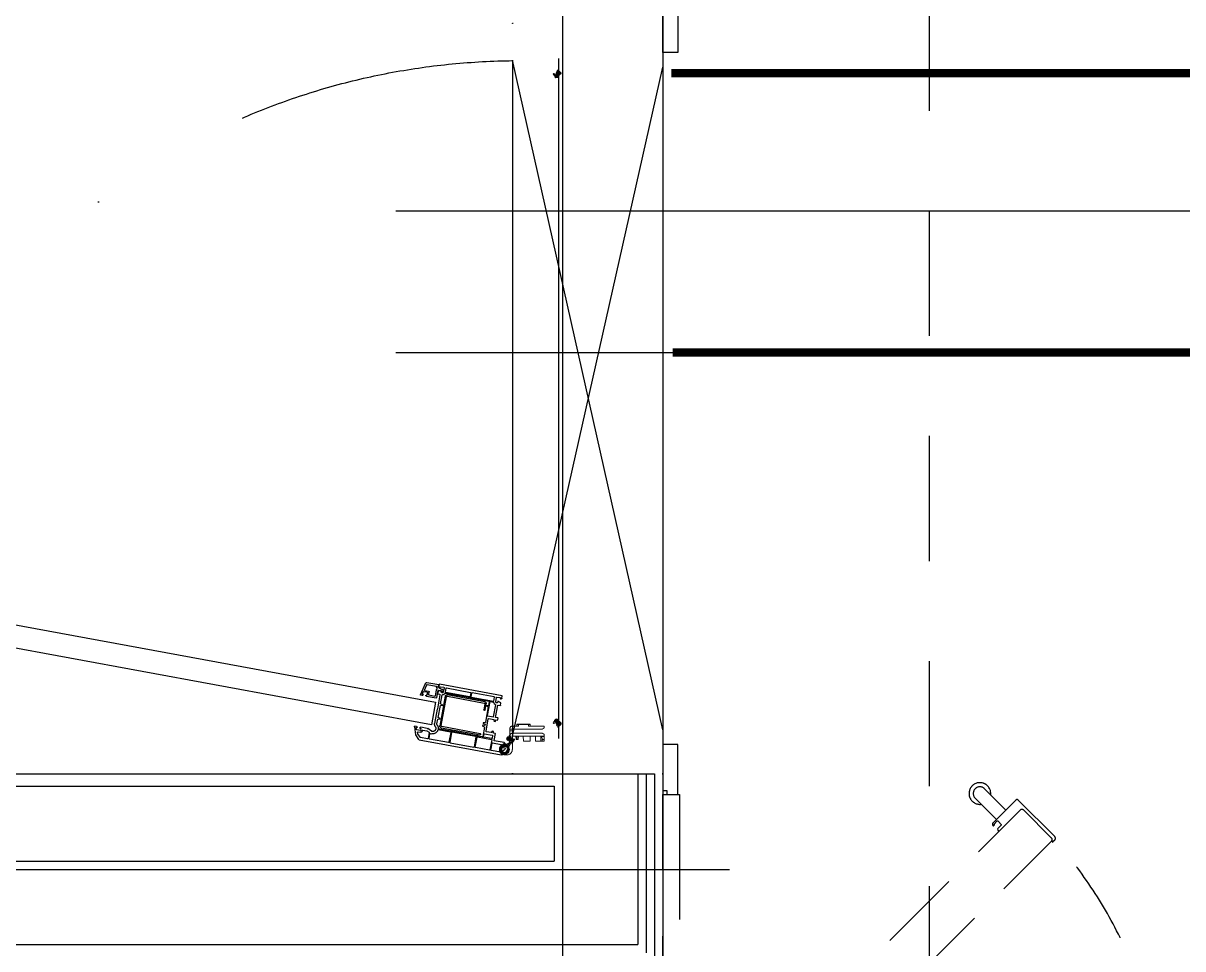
# Model space of a CAD drawing. Header units: millimetres. Extents: x 7294529 to 7346664, y 234399 to 276449.
# Drawn here: x 7311822 to 7313213, y 250399 to 251509 of the extents above; entities that cross this region are included whole.
import ezdxf
from ezdxf.xclip import XClip

# ---------------------------------------------------------------- set-up
doc = ezdxf.new("R2010")
doc.units = ezdxf.units.MM
doc.header["$LTSCALE"] = 100
doc.header["$XCLIPFRAME"] = 2
for name, pattern in [('ST-DASH', [2.7, 1.5, -1.2]), ('U-59C-EX$0$( Hidden )', [0.375, 0.25, -0.125]), ('U-59C-EX$0$CEN', [62, 60, -1, 0, -1]), ('U-59C-EX$0$DASHDOTX2', [2, 1, -0.5, 0, -0.5]), ('U-59C-EX$0$HID', [2.3, 1.5, -0.8])]:
    doc.linetypes.add(name, pattern=pattern)
for name, color, linetype in [('BP', 7, 'Continuous'), ('U-59C-EX$0$C-DOOR', 1, 'Continuous'), ('U-59C-EX$0$CEN', 1, 'U-59C-EX$0$CEN'), ('U-59C-EX$0$DOR', 4, 'Continuous'), ('U-59C-EX$0$F-주방가구', 6, 'Continuous'), ('U-59C-EX$0$FIN', 5, 'Continuous'), ('U-59C-EX$0$FUR_미설치가구', 8, 'U-59C-EX$0$HID'), ('U-59C-EX$0$INSUL_line', 8, 'Continuous'), ('U-59C-EX$0$WAL', 3, 'Continuous'), ('U-59C-EX$0$확장전', 4, 'U-59C-EX$0$HID'), ('결로방지', 4, 'ST-DASH')]:
    doc.layers.add(name, color=color, linetype=linetype)
doc.layers.add('U-59C-EX$0$MC', color=152, linetype='Continuous', plot=False)
pattern_1 = [(225, (359.40845, 782.4576), (0.3535534, -0.3535534), []), (315, (359.40845, 782.4576), (0.3535534, 0.3535534), [])]

# ---------------------------------------------------------------- blocks, each defined once
blk = doc.blocks.new('U-59C-EX$0$S')
at = {"color": 8, "linetype": 'Continuous', "lineweight": 15}
for points in [[(4572.4, 3710.6, 1), (4559.4, 3710.6)], [(4540.9, 3704.4, 0.439227), (4537.9, 3701.8)], [(4544.4, 3701.3, 0.085164), (4543.4, 3701.1)], [(4549.4, 3704.4, 0.439227), (4546.4, 3701.8)], [(4557.4, 3704.4, 0.446334), (4559.4, 3706.1)], [(4565.6, 3701.3, 0.414214), (4565.9, 3701.6)], [(4565.9, 3701.8, 0.435502), (4572.4, 3707.6)], [(4535.9, 3696.2, 0.414214), (4535.6, 3695.9)], [(4553.9, 3696.8, 0.409111), (4553.6, 3697.1)], [(4553.6, 3694.4, 0.409111), (4553.9, 3694.7)], [(4535.6, 3680.6, 0.414214), (4535.9, 3680.3)], [(4539.5, 3663.5, 0.284079), (4540.8, 3664.3)], [(4541.3, 3665.2, 0.116434), (4541.4, 3665.8)], [(4546.4, 3665.8, 0.116434), (4546.6, 3665.2)], [(4547, 3664.3, 0.284079), (4548.3, 3663.5)]]:
    blk.add_lwpolyline(points, format="xyb", dxfattribs=at)
for points in [[(4537.9, 3694.2), (4537.9, 3701.8)], [(4540.9, 3704.4), (4541.4, 3704.4)], [(4541.4, 3704.4), (4541.4, 3665.8)], [(4543.4, 3704.4), (4541.4, 3704.4)], [(4541.4, 3698.3), (4541.4, 3698.3), (4541.4, 3698.4), (4541.4, 3698.5), (4541.4, 3698.5), (4541.4, 3698.6), (4541.4, 3698.7), (4541.4, 3698.7), (4541.5, 3698.8), (4541.5, 3698.8), (4541.5, 3698.9), (4541.5, 3699), (4541.5, 3699), (4541.5, 3699.1), (4541.5, 3699.2), (4541.6, 3699.2), (4541.6, 3699.3), (4541.6, 3699.3), (4541.6, 3699.4), (4541.7, 3699.5), (4541.7, 3699.5), (4541.7, 3699.6), (4541.7, 3699.6), (4541.8, 3699.7), (4541.8, 3699.8), (4541.8, 3699.8), (4541.9, 3699.9), (4541.9, 3699.9), (4541.9, 3700), (4542, 3700), (4542, 3700.1), (4542.1, 3700.2), (4542.1, 3700.2), (4542.2, 3700.3), (4542.2, 3700.3), (4542.3, 3700.4), (4542.3, 3700.4), (4542.4, 3700.5), (4542.4, 3700.5), (4542.5, 3700.6), (4542.5, 3700.6), (4542.6, 3700.7), (4542.6, 3700.7), (4542.7, 3700.8), (4542.8, 3700.8), (4542.8, 3700.8), (4542.9, 3700.9), (4543, 3700.9), (4543, 3700.9), (4543.1, 3701), (4543.2, 3701), (4543.3, 3701), (4543.3, 3701.1), (4543.4, 3701.1)], [(4541.8, 3704.4), (4543.3, 3704.4)], [(4558.5, 3704.4), (4543.3, 3704.4)], [(4543.4, 3701.1), (4543.4, 3704.4)], [(4543.4, 3704.4), (4549.4, 3704.4)], [(4546.4, 3701.3), (4544.4, 3701.3)], [(4546.4, 3665.8), (4546.4, 3701.8)], [(4549.4, 3704.4), (4557.4, 3704.4)], [(4549.9, 3701.3), (4549.9, 3663.5)], [(4565.6, 3701.3), (4549.9, 3701.3)], [(4559.4, 3706.1), (4559.4, 3710.6)], [(4565.9, 3701.8), (4565.9, 3701.6)], [(4572.4, 3710.6), (4572.4, 3707.6)], [(4535.6, 3695.9), (4535.6, 3694.2)], [(4535.6, 3694.2), (4535.9, 3694.2)], [(4535.6, 3694.2), (4535.6, 3682.3)], [(4537.9, 3696.2), (4535.9, 3696.2)], [(4535.9, 3694.2), (4535.9, 3696.2)], [(4535.9, 3694.2), (4537.9, 3694.2)], [(4535.9, 3682.3), (4535.9, 3694.2)], [(4553.6, 3697.1), (4549.9, 3697.2)], [(4549.9, 3696.7), (4553.6, 3696.6)], [(4553.6, 3694.9), (4549.9, 3694.8)], [(4549.9, 3694.3), (4553.6, 3694.4)], [(4549.9, 3688.4), (4555.9, 3688.3)], [(4553.6, 3696.6), (4553.6, 3694.9)], [(4553.6, 3696.6), (4553.9, 3696.6)], [(4553.6, 3694.9), (4553.9, 3694.9)], [(4553.9, 3696.6), (4553.9, 3696.8)], [(4553.9, 3694.9), (4553.9, 3696.6)], [(4553.9, 3694.7), (4553.9, 3694.9)], [(4555.9, 3680.3), (4555.9, 3688.3)], [(4535.6, 3682.3), (4535.9, 3682.3)], [(4535.6, 3682.3), (4535.6, 3680.6)], [(4537.9, 3682.3), (4535.9, 3682.3)], [(4535.9, 3680.3), (4535.9, 3682.3)], [(4535.9, 3680.3), (4537.9, 3680.3)], [(4537.9, 3663.5), (4537.9, 3682.3)], [(4555.9, 3680.3), (4549.9, 3680.2)], [(4549.9, 3673.9), (4555.9, 3673.8)], [(4555.9, 3667.4), (4555.9, 3673.8)], [(4537.9, 3663.5), (4539.5, 3663.5)], [(4541.3, 3665.2), (4540.8, 3664.3)], [(4547, 3664.3), (4546.6, 3665.2)], [(4548.3, 3663.5), (4549.9, 3663.5)], [(4555.9, 3667.4), (4555.6, 3667.4), (4555.2, 3667.5), (4554.9, 3667.5), (4554.5, 3667.5), (4554.1, 3667.5), (4553.8, 3667.5), (4553.4, 3667.5), (4553.1, 3667.5), (4552.7, 3667.5), (4552.4, 3667.5), (4552, 3667.5), (4551.7, 3667.5), (4551.3, 3667.5), (4551, 3667.5), (4550.6, 3667.5), (4550.3, 3667.5), (4549.9, 3667.5)], [(4549.9, 3663.5), (4550.4, 3663.5)], [(4550.4, 3663.5), (4550.4, 3666)], [(4554.1, 3665.9), (4550.4, 3666)], [(4554.1, 3663.5), (4550.4, 3663.5)], [(4554.1, 3665.9), (4554.1, 3663.5)], [(4554.1, 3663.5), (4555.9, 3663.5)], [(4555.9, 3665.9), (4555.9, 3665.9), (4555.9, 3665.9), (4555.9, 3665.9), (4555.9, 3665.9), (4555.9, 3665.9), (4555.9, 3665.9), (4555.9, 3665.9), (4555.9, 3665.9), (4555.9, 3665.9), (4555.9, 3665.9), (4555.9, 3665.9), (4555.9, 3666), (4555.9, 3666), (4555.9, 3666), (4555.9, 3666), (4555.9, 3666), (4555.9, 3666), (4555.9, 3666.1), (4555.9, 3666.1), (4555.9, 3666.1), (4555.9, 3666.1), (4555.9, 3666.2), (4555.9, 3666.2), (4555.9, 3666.2), (4555.9, 3666.3), (4555.9, 3666.3), (4555.9, 3666.3), (4555.9, 3666.4), (4555.9, 3666.4), (4555.9, 3666.4), (4555.9, 3666.5), (4555.9, 3666.5), (4555.9, 3666.5), (4555.9, 3666.6), (4555.9, 3666.6), (4555.9, 3666.6), (4555.9, 3666.7), (4555.9, 3666.7), (4555.9, 3666.7), (4555.9, 3666.8), (4555.9, 3666.8), (4555.9, 3666.9), (4555.9, 3666.9), (4555.9, 3666.9), (4555.9, 3667), (4555.9, 3667), (4555.9, 3667), (4555.9, 3667.1), (4555.9, 3667.1), (4555.9, 3667.1), (4555.9, 3667.2), (4555.9, 3667.2), (4555.9, 3667.2), (4555.9, 3667.3), (4555.9, 3667.3), (4555.9, 3667.4), (4555.9, 3667.4), (4555.9, 3667.4), (4555.9, 3667.4)], [(4555.9, 3663.5), (4555.9, 3665.9)]]:
    blk.add_lwpolyline(points, dxfattribs=at)
at = {"color": 8, "linetype": 'Continuous', "lineweight": 15, "flags": 128}
for points in [[(4550.4, 3666), (4550.3, 3666), (4550.2, 3666), (4550.1, 3666), (4550, 3666), (4550, 3666), (4549.9, 3666), (4549.9, 3666), (4549.9, 3666)], [(4555.9, 3665.9), (4555.9, 3665.9), (4555.8, 3665.9), (4555.6, 3665.9), (4555.4, 3665.9), (4555.1, 3665.9), (4554.8, 3665.9), (4554.5, 3665.9), (4554.1, 3665.9)]]:
    blk.add_lwpolyline(points, dxfattribs=at)
at = {"color": 8, "linetype": 'Continuous', "lineweight": 15}
for radius in [5.5, 4.5, 4.25, 3.75]:
    blk.add_circle((4565.9, 3710.6), radius, dxfattribs=at)
at = {"color": 8, "linetype": 'Continuous', "lineweight": 15, "extrusion": (0, 0, -1)}
for centre, major_axis, start_param, end_param in [((4553.6, 3696.6), (-0.005, -0.5), 3.141959, 4.711234), ((4553.6, 3694.9), (0.005, -0.5), 4.713544, 6.282819)]:
    blk.add_ellipse(centre, major_axis=major_axis, ratio=0.052283, start_param=start_param, end_param=end_param, dxfattribs=at)
blk = doc.blocks.new('U-59C-EX$0$A$Cc7b664ce')
at = {"layer": 'U-59C-EX$0$DOR'}
h = blk.add_hatch(dxfattribs=at)
h.set_pattern_fill('ANSI37', color=8, scale=4, angle=-180, style=0)
h.set_pattern_definition([(225, (359.40845, 1069.9592), (0.3535534, -0.3535534), []), (315, (359.40845, 1069.9592), (0.3535534, 0.3535534), [])])
edge = h.paths.add_edge_path(flags=16)
edge.add_arc((116.6, 839.5), 10, -17.7955, 6.9508, ccw=False)
edge.add_arc((126.6, 836.3), 0.5, 162.2045, 262.3039)
edge.add_line((126.5, 835.8), (126.9, 835.6))
edge.add_arc((127, 836.1), 0.5, -97.6961, -31.3023)
edge.add_line((127.4, 835.9), (127.6, 836.1))
edge.add_arc((127.1, 836.4), 0.5, -31.3023, 33.8568)
edge.add_arc((119, 836.7), 8.54, 0.0634, 28.5128)
edge = h.paths.add_edge_path()
edge.add_arc((118, 837.9), 10, 14.1559, 39.6509)
edge.add_arc((125.6, 843.7), 0.6, 75.5753, 221.4096)
edge.add_arc((124.7, 842.9), 0.6, 0, 41.4096, ccw=False)
edge.add_line((125.3, 842.9), (125.3, 842.3))
edge.add_arc((125, 842.3), 0.3, -76.8644, 0, ccw=False)
edge.add_line((125, 842), (123.7, 841.5))
edge.add_arc((123.7, 841.6), 0.15, -216.9524, -69.1889, ccw=False)
edge.add_line((123.6, 841.7), (123.8, 842))
edge.add_arc((123.5, 842.1), 0.3, -32.6499, 138.3951)
edge.add_line((123.3, 842.3), (121.9, 840.8))
edge.add_line((121.9, 840.8), (121.9, 839.3))
edge.add_line((121.9, 839.3), (123.3, 837.7))
edge.add_arc((123.5, 837.9), 0.3, -138.3951, 32.6499)
edge.add_line((123.8, 838.1), (123.6, 838.3))
edge.add_arc((123.7, 838.4), 0.15, -290.9558, -143.0476, ccw=False)
edge.add_line((123.7, 838.6), (125, 838.1))
edge.add_arc((124.9, 837.8), 0.3, -5.7106, 76.8644, ccw=False)
edge.add_line((125.2, 837.8), (125, 835.5))
edge.add_arc((125.5, 835.5), 0.5, 174.2894, 262.3039)
edge.add_line((125.4, 835), (128.3, 834.6))
edge.add_arc((128.4, 835.1), 0.5, -97.6961, -31.3023)
edge.add_line((128.8, 834.8), (131.1, 838.6))
edge.add_arc((130.5, 839), 0.8, -31.3023, 90)
edge.add_arc((130.5, 839.3), 0.5, 90, 205.7322)
edge.add_arc((129.6, 838.9), 0.5, -31.3023, 25.7322, ccw=False)
edge.add_line((130, 838.6), (129.4, 837.6))
edge.add_arc((129.2, 837.7), 0.2, -148.0532, -31.3023, ccw=False)
edge.add_arc((140.9, 845), 14, -160.5821, -148.0532, ccw=False)
edge = h.paths.add_edge_path(flags=16)
edge.add_arc((124.8, 840), 0.5, -90, 0)
edge.add_arc((124.8, 840), 0.5, 0, 90)
edge.add_line((124.8, 840.5), (123.1, 840.5))
edge.add_arc((123.1, 840), 0.5, 90, 180)
edge.add_arc((123.1, 840), 0.5, -180, -90)
edge.add_line((123.1, 839.5), (124.8, 839.5))
h = blk.add_hatch(dxfattribs=at)
h.set_pattern_fill('ANSI37', color=8, scale=4, angle=-180, style=0)
h.set_pattern_definition(pattern_1)
edge = h.paths.add_edge_path(flags=16)
edge.add_arc((116.6, 60.5), 10, -6.9508, 17.7955)
edge.add_arc((126.6, 63.7), 0.5, -262.3039, -162.2045, ccw=False)
edge.add_line((126.5, 64.2), (126.9, 64.4))
edge.add_arc((127, 63.9), 0.5, 31.3023, 97.6961, ccw=False)
edge.add_line((127.4, 64.1), (127.6, 63.9))
edge.add_arc((127.1, 63.6), 0.5, -33.8568, 31.3023, ccw=False)
edge.add_arc((119, 63.3), 8.54, -28.5128, -0.0634, ccw=False)
edge = h.paths.add_edge_path()
edge.add_arc((118, 62.1), 10, -39.6509, -14.1559, ccw=False)
edge.add_arc((125.6, 56.3), 0.6, -221.4096, -75.5753, ccw=False)
edge.add_arc((124.7, 57.1), 0.6, -41.4096, 0)
edge.add_line((125.3, 57.1), (125.3, 57.7))
edge.add_arc((125, 57.7), 0.3, 0, 76.8644)
edge.add_line((125, 58), (123.7, 58.5))
edge.add_arc((123.7, 58.4), 0.15, 69.1889, 216.9524)
edge.add_line((123.6, 58.3), (123.8, 58))
edge.add_arc((123.5, 57.9), 0.3, -138.3951, 32.6499, ccw=False)
edge.add_line((123.3, 57.7), (121.9, 59.2))
edge.add_line((121.9, 59.2), (121.9, 60.7))
edge.add_line((121.9, 60.7), (123.3, 62.3))
edge.add_arc((123.5, 62.1), 0.3, -32.6499, 138.3951, ccw=False)
edge.add_line((123.8, 61.9), (123.6, 61.7))
edge.add_arc((123.7, 61.6), 0.15, 143.0476, 290.9558)
edge.add_line((123.7, 61.4), (125, 61.9))
edge.add_arc((124.9, 62.2), 0.3, -76.8644, 5.7106)
edge.add_line((125.2, 62.2), (125, 64.5))
edge.add_arc((125.5, 64.5), 0.5, -262.3039, -174.2894, ccw=False)
edge.add_line((125.4, 65), (128.3, 65.4))
edge.add_arc((128.4, 64.9), 0.5, 31.3023, 97.6961, ccw=False)
edge.add_line((128.8, 65.2), (131.1, 61.4))
edge.add_arc((130.5, 61), 0.8, -90, 31.3023, ccw=False)
edge.add_arc((130.5, 60.7), 0.5, -205.7322, -90, ccw=False)
edge.add_arc((129.6, 61.1), 0.5, -25.7322, 31.3023)
edge.add_line((130, 61.4), (129.4, 62.4))
edge.add_arc((129.2, 62.3), 0.2, 31.3023, 148.0532)
edge.add_arc((140.9, 55), 14, 148.0532, 160.5821)
edge = h.paths.add_edge_path(flags=16)
edge.add_arc((124.8, 60), 0.5, 0, 90, ccw=False)
edge.add_arc((124.8, 60), 0.5, -90, 0, ccw=False)
edge.add_line((124.8, 59.5), (123.1, 59.5))
edge.add_arc((123.1, 60), 0.5, -180, -90, ccw=False)
edge.add_arc((123.1, 60), 0.5, 90, 180, ccw=False)
edge.add_line((123.1, 60.5), (124.8, 60.5))
h = blk.add_hatch(dxfattribs=at)
h.set_pattern_fill('ANSI37', color=8, scale=4, angle=-180, style=0)
h.set_pattern_definition(pattern_1)
edge = h.paths.add_edge_path(flags=16)
edge.add_arc((192.4, 41.5), 10, 173.0492, 197.7955, ccw=False)
edge.add_arc((190, 38.6), 8.54, 151.4872, 179.9366)
edge.add_arc((181.9, 38.4), 0.5, 146.1432, 211.3023)
edge.add_line((181.4, 38.1), (181.6, 37.9))
edge.add_arc((182, 38.1), 0.5, 211.3023, 277.6961)
edge.add_line((182.1, 37.6), (182.5, 37.8))
edge.add_arc((182.4, 38.3), 0.5, 277.6961, 377.7955)
edge = h.paths.add_edge_path()
edge.add_arc((191, 39.9), 10, 140.3491, 165.8441)
edge.add_arc((168.1, 47), 14, 328.0532, 340.5821, ccw=False)
edge.add_arc((179.8, 39.7), 0.2, 211.3023, 328.0532, ccw=False)
edge.add_line((179.6, 39.6), (179, 40.6))
edge.add_arc((179.4, 40.9), 0.5, 154.2678, 211.3023, ccw=False)
edge.add_arc((178.5, 41.3), 0.5, 334.2678, 450)
edge.add_arc((178.5, 41), 0.8, 90, 211.3023)
edge.add_line((177.9, 40.6), (180.2, 36.8))
edge.add_arc((180.6, 37), 0.5, 211.3023, 277.6961)
edge.add_line((180.7, 36.6), (183.6, 36.9))
edge.add_arc((183.5, 37.4), 0.5, 277.6961, 365.7106)
edge.add_line((184, 37.5), (183.8, 39.7))
edge.add_arc((184.1, 39.8), 0.3, 103.1356, 185.7106, ccw=False)
edge.add_line((184, 40.1), (185.3, 40.6))
edge.add_arc((185.3, 40.4), 0.15, -36.9524, 110.9558, ccw=False)
edge.add_line((185.4, 40.3), (185.2, 40.1))
edge.add_arc((185.5, 39.9), 0.3, 147.3501, 318.3951)
edge.add_line((185.7, 39.7), (187.1, 41.3))
edge.add_line((187.1, 41.3), (187.1, 42.8))
edge.add_line((187.1, 42.8), (185.7, 44.3))
edge.add_arc((185.5, 44.1), 0.3, 41.6049, 212.6499)
edge.add_line((185.2, 43.9), (185.4, 43.7))
edge.add_arc((185.3, 43.6), 0.15, -110.8111, 36.9524, ccw=False)
edge.add_line((185.3, 43.5), (184, 44))
edge.add_arc((184, 44.2), 0.3, 180, 256.8644, ccw=False)
edge.add_line((183.7, 44.2), (183.7, 44.9))
edge.add_arc((184.3, 44.9), 0.6, 138.5904, 180, ccw=False)
edge.add_arc((183.4, 45.7), 0.6, 318.5904, 464.4247)
edge = h.paths.add_edge_path(flags=16)
edge.add_arc((184.2, 42), 0.5, 180, 270)
edge.add_line((184.2, 41.5), (185.9, 41.5))
edge.add_arc((185.9, 42), 0.5, 270, 360)
edge.add_arc((185.9, 42), 0.5, 0, 90)
edge.add_line((185.9, 42.5), (184.2, 42.5))
edge.add_arc((184.2, 42), 0.5, 90, 180)
at = {"layer": 'U-59C-EX$0$C-DOOR'}
blk.add_lwpolyline([(180, 855.5), (180, 45), (0, 847.3), (0, 52.7)], close=True, dxfattribs=at)
at = {"layer": 'U-59C-EX$0$C-DOOR', "linetype": 'U-59C-EX$0$DASHDOTX2', "ltscale": 4}
blk.add_arc((171, 15.8), 839.3, 11.9938, 89.4167, dxfattribs=at)
at = {"layer": 'U-59C-EX$0$DOR'}
for p, q in [((0, 865), (0, 35)), ((893.4, 199.9), (272.4, 85.6)), ((277.4, 58.6), (898.3, 172.9)), ((192.6, 93.5), (267.9, 107.4)), ((259.3, 102.8), (230.6, 97.5)), ((231.6, 92.2), (260.5, 97.5)), ((260.7, 97.8), (259.9, 102.4)), ((262.3, 103), (263.2, 97.9)), ((266.3, 104.3), (262.7, 103.6)), ((263.5, 99.2), (263.6, 98.8)), ((266, 101.7), (265.1, 101.5)), ((265.5, 99.3), (269.3, 98.9)), ((265.7, 98.4), (265.5, 99.3)), ((265.5, 99.2), (265.5, 99.2)), ((268.7, 100.3), (265.9, 99.8)), ((267.3, 103.3), (266.5, 104.2)), ((268.3, 103.4), (267.4, 103.3)), ((268.1, 107.2), (268.7, 104)), ((268.3, 106.3), (268.3, 106)), ((269.2, 104.1), (268.3, 106)), ((268.8, 103.5), (268.3, 103.4)), ((268.5, 106.5), (282.9, 109.1)), ((269.5, 99.8), (268.7, 100.3)), ((271.1, 91.2), (269.5, 99.8)), ((269.5, 98.7), (270, 95.8)), ((272.7, 93.5), (271.5, 100.1)), ((282.4, 107), (271.6, 105)), ((280.4, 98.2), (280.9, 95.1)), ((285.3, 99.6), (280.8, 98.8)), ((282.5, 97.6), (286.6, 98.3)), ((285.7, 100.3), (283, 106.7)), ((290.6, 94.7), (284.6, 108.2)), ((288.3, 95.3), (287.2, 98)), ((193, 90.1), (192.4, 93.3)), ((194.4, 89.8), (193.6, 89.7)), ((194.7, 81.9), (194.2, 84.9)), ((194.3, 85.1), (197.7, 86.8)), ((195, 91), (194.6, 89.9)), ((198.8, 91.8), (195.1, 91.2)), ((197.7, 86.8), (197.8, 85.9)), ((199, 85.1), (199.5, 85.2)), ((200.3, 86.3), (199.4, 91.4)), ((202.7, 87.1), (201.8, 91.7)), ((202.2, 92.3), (228.6, 97.1)), ((229.6, 91.8), (202.9, 86.9)), ((206.8, 86.6), (202.9, 85.9)), ((210.2, 69.6), (207.1, 86.5)), ((208.1, 86.7), (208.9, 81.9)), ((230.1, 90.9), (208.2, 86.9)), ((229.2, 96.7), (230, 92.4)), ((230.2, 96.9), (231, 92.6)), ((230.4, 90.2), (230.3, 90.7)), ((231.2, 90.1), (230.6, 90)), ((231.3, 90.9), (231.4, 90.3)), ((260.9, 96.6), (231.4, 91.2)), ((263.8, 82.2), (266.4, 83.7)), ((264.4, 97.1), (264.9, 97.2)), ((266.4, 83.7), (264.4, 94.4)), ((267.2, 94.6), (270.3, 77.9)), ((269.9, 95.6), (267.6, 95.2)), ((283.4, 93), (271.6, 90.8)), ((272.4, 85.6), (277.4, 58.6)), ((280.5, 94.5), (273.3, 93.1)), ((282.6, 94.3), (282.1, 97)), ((283.9, 94.3), (282.8, 94.1)), ((288.2, 95.1), (287.5, 94.9)), ((288.5, 93.9), (290.2, 94.2)), ((197.5, 82.2), (194.9, 81.8)), ((200.4, 67.5), (197.7, 82.1)), ((200.5, 82.6), (203.2, 68)), ((208.9, 81.9), (211.6, 81.4)), ((211.6, 81.4), (209.3, 80)), ((209.3, 80), (212.7, 61.7)), ((266.7, 81.8), (263.8, 82.2)), ((269.4, 67.4), (266.7, 81.8)), ((270.3, 77.9), (269.9, 77.5)), ((269.9, 77.5), (270.4, 77.3)), ((270.4, 77.3), (273.6, 60)), ((198, 64.2), (197.5, 66.6)), ((197.7, 66.8), (200.2, 67.3)), ((200.1, 64.4), (198.2, 64.1)), ((200.6, 62.7), (200.3, 64.3)), ((202.4, 62.8), (200.8, 62.5)), ((202.3, 64.3), (202.5, 63)), ((208.6, 66), (202.7, 64.9)), ((203.4, 67.9), (209.8, 69)), ((211.9, 50.8), (209.2, 65.6)), ((213.1, 61.3), (215.2, 61.1)), ((213.1, 59.2), (213.3, 58.2)), ((215.3, 60.1), (213.5, 59.8)), ((213.8, 55.7), (215.8, 44.4)), ((213.9, 57.8), (215.7, 58.1)), ((215.9, 57.1), (214, 56.2)), ((215.3, 61), (215.4, 60.3)), ((215.9, 58), (216, 57.3)), ((266.8, 65.9), (269.4, 67.4)), ((269.7, 65.5), (266.8, 65.9)), ((270.8, 59.9), (269.7, 65.5)), ((295.3, 56.5), (297.2, 56.9)), ((297.8, 56.3), (296.7, 46.7)), ((202.3, 39.6), (200.7, 48.1)), ((200.9, 48.3), (203, 48.7)), ((203.1, 48.9), (202.8, 50.5)), ((203, 50.7), (204.6, 51)), ((204, 45.5), (204.6, 42.4)), ((213.7, 47.8), (204.4, 46.1)), ((204.8, 50.8), (205, 49.6)), ((205.2, 42), (214.4, 43.7)), ((222.1, 44.1), (205.4, 41)), ((205.6, 49.2), (211.5, 50.3)), ((214.9, 44.3), (214.3, 47.4)), ((216.4, 44), (222.3, 45.1)), ((222.4, 45.3), (222.3, 45.9)), ((222.5, 46.2), (223.1, 46.3)), ((224.9, 31.9), (222.7, 43.7)), ((223.3, 46.1), (223.4, 45.5)), ((223.6, 45.4), (252.9, 50.8)), ((225.9, 32.1), (223.7, 43.9)), ((224.1, 44.4), (252.8, 49.7)), ((253, 51), (252.9, 51.7)), ((253.1, 51.9), (253.7, 52)), ((253.4, 49.3), (255.5, 37.5)), ((253.9, 51.9), (254, 51.2)), ((254.3, 51), (269.3, 53.8)), ((254.3, 49.5), (256.5, 37.7)), ((269.5, 52.8), (254.7, 50.1)), ((278.6, 48.1), (276.9, 47.8)), ((277.5, 51.1), (281.7, 54)), ((280.2, 42.1), (279.2, 47.7)), ((280.1, 49.1), (281.4, 42.3)), ((282.9, 51.4), (280.3, 49.6)), ((282, 41.9), (290.6, 43.5)), ((282.6, 54.2), (290.2, 55.6)), ((287.8, 52.3), (283.1, 51.4)), ((288.5, 51.2), (288.4, 51.9)), ((290, 53.8), (290.4, 52.1)), ((291.2, 54.6), (290.4, 54.4)), ((293.4, 50.1), (290.8, 49.6)), ((290.9, 43.7), (293.7, 47.6)), ((291, 51.7), (295, 52.4)), ((296.6, 46.5), (292.8, 41.1)), ((293.8, 47.8), (294, 49.5)), ((295.4, 55.3), (294.8, 55.2)), ((295.4, 52.8), (295.6, 55.1)), ((187.3, 26.6), (182.8, 35.2)), ((183.1, 35.9), (185, 36.2)), ((185.2, 34.8), (186.3, 32.8)), ((186, 35.2), (185.4, 35.1)), ((186.8, 32.5), (190.9, 33.2)), ((188.8, 30.2), (189.6, 28.6)), ((191.7, 31.4), (189.1, 30.9)), ((190.3, 36), (189.6, 35.8)), ((189.8, 28.5), (193.7, 25.8)), ((190.1, 37.2), (202.1, 39.4)), ((191.3, 33.8), (190.9, 35.6)), ((193.2, 34.4), (193.3, 33.7)), ((204.2, 36.9), (193.6, 35)), ((292.1, 40.7), (193.7, 22.6)), ((194.1, 25.7), (205.9, 27.9)), ((206, 28.1), (204.4, 36.7)), ((205, 40.4), (207.2, 28.6)), ((207.7, 28.2), (224.5, 31.3)), ((255.1, 36.9), (226.5, 31.7)), ((257.1, 37.3), (279.8, 41.5)), ((192.9, 22.7), (187.4, 26.4))]:
    blk.add_line(p, q, dxfattribs=at)
at = {"layer": 'U-59C-EX$0$DOR', "color": 1}
for p, q in [((213.1, 76.4), (211.7, 83.7)), ((213.3, 86.1), (258.5, 94.4)), ((213.3, 83.5), (214.5, 76.6)), ((258.3, 92.8), (214.1, 84.7)), ((265.8, 57.6), (259.5, 92)), ((260.9, 92.8), (267.4, 57.4)), ((214.1, 76.1), (213.6, 76)), ((218.8, 47.9), (265, 56.5)), ((218.5, 46.9), (218.4, 47.4)), ((265.8, 55.1), (219.1, 46.5))]:
    blk.add_line(p, q, dxfattribs=at)
at = {"layer": 'U-59C-EX$0$DOR', "ltscale": 3}
for p, q in [((184.4, 36.9), (183.6, 36.9)), ((183.9, 37.4), (183.9, 36.5))]:
    blk.add_line(p, q, dxfattribs=at)
at = {"layer": 'U-59C-EX$0$DOR'}
for points in [[(-18, 925), (-18, 865), (0, 865), (0, 920), (-5, 920), (-5, 925)], [(-18, -25), (-18, 35), (0, 35), (0, -20), (-5, -20), (-5, -25)]]:
    blk.add_lwpolyline(points, close=True, dxfattribs=at)
for points in [[(0.5, 900), (0, 900), (0, 899.5)], [(180, 899.5), (180, 900), (179.5, 900)], [(125, 857.7), (125, 42.3)], [(180, 855.5), (180, 44.5)], [(0.5, 0), (0, 0), (0, 0.5)], [(179.5, 0), (180, 0), (180, 0.5)]]:
    blk.add_lwpolyline(points, dxfattribs=at)
for centre, radius, start, end in [((230.7, 97), 0.5, 100.4323, 190.4323), ((259.4, 102.3), 0.5, 10.4323, 100.4323), ((260.5, 97.7), 0.2, 280.4323, 10.4323), ((262.8, 103.1), 0.5, 100.4323, 190.4323), ((264.2, 98.1), 1, 190.4323, 280.4323), ((265.5, 99.5), 2, 100.4323, 190.4323), ((264.6, 99), 1, 187.0744, 13.7902), ((264.7, 98.2), 1, 280.4323, 10.4323), ((266, 99.3), 0.5, 100.4323, 190.4323), ((265.4, 104.8), 3.2, 280.4323, 334.0087), ((266.4, 104.1), 0.2, 40.4323, 100.4323), ((267.4, 103.5), 0.2, 220.4323, 280.4323), ((267.9, 107.2), 0.2, 10.4323, 100.4323), ((268.5, 106.3), 0.2, 100.4323, 190.4323), ((268.2, 103.9), 0.5, 280.4323, 10.4323), ((268.7, 104), 0.5, 280.4323, 10.4323), ((269.3, 98.7), 0.2, 10.4323, 83.4323), ((268.7, 104), 2.5, 305.7417, 10.4323), ((268.8, 99.6), 2.7, 10.4323, 59.5052), ((271.7, 104.5), 0.5, 100.4323, 190.4323), ((280.8, 98.3), 0.5, 100.4323, 190.4323), ((282.6, 97.1), 0.5, 100.4323, 190.4323), ((282.5, 106.5), 0.5, 20.4323, 100.4323), ((283.1, 107.7), 1.5, 20.4323, 100.4323), ((285.2, 100.1), 0.5, 280.4323, 20.4323), ((286.7, 97.9), 0.5, 20.4323, 100.4323), ((192.6, 93.3), 0.2, 100.4323, 190.4323), ((193.5, 90.1), 0.5, 190.4323, 280.4323), ((194.4, 84.9), 0.2, 117.4323, 190.4323), ((194.4, 90), 0.2, 280.4323, 340.4323), ((195.2, 91), 0.2, 100.4323, 160.4323), ((198.8, 86), 1, 190.4323, 280.4323), ((198.9, 91.3), 0.5, 10.4323, 100.4323), ((199.3, 86.1), 1, 280.4323, 10.4323), ((200, 85.2), 2.5, 284.8595, 329.0546), ((202.3, 91.8), 0.5, 100.4323, 190.4323), ((198, 86.4), 4.77, 329.0546, 351.908), ((202.9, 87.1), 0.2, 190.4323, 280.4323), ((202.9, 85.7), 0.2, 100.4323, 171.908), ((206.9, 86.4), 0.2, 10.4323, 100.4323), ((208.3, 86.7), 0.2, 100.4323, 190.4323), ((228.7, 96.6), 0.5, 10.4323, 100.4323), ((229.5, 92.3), 0.5, 280.4323, 10.4323), ((230.1, 90.7), 0.2, 10.4323, 100.4323), ((230.6, 90.2), 0.2, 190.4323, 280.4323), ((231.5, 92.7), 0.5, 190.4323, 280.4323), ((231.2, 90.3), 0.2, 280.4323, 10.4323), ((231.5, 91), 0.2, 100.4323, 190.4323), ((260.9, 96.4), 0.2, 27.3545, 100.4323), ((264.2, 98.1), 3.5, 207.3545, 270.0555), ((264.2, 94.4), 0.2, 10.4323, 90.0555), ((267.7, 94.7), 0.5, 100.4323, 190.4323), ((269.8, 95.8), 0.2, 280.4323, 10.4323), ((271.6, 91.3), 0.5, 190.4323, 280.4323), ((273.2, 93.6), 0.5, 190.4323, 280.4323), ((280.4, 95), 0.5, 280.4323, 10.4323), ((282.8, 94.3), 0.2, 190.4323, 280.4323), ((283.2, 94), 1, 280.4323, 10.4323), ((284, 94.1), 0.2, 10.4323, 100.4323), ((287.5, 94.7), 0.2, 100.4323, 190.4323), ((288.3, 94.9), 1, 190.4323, 280.4323), ((288.1, 95.3), 0.2, 280.4323, 20.4323), ((290.1, 94.7), 0.5, 280.4323, 20.4323), ((194.9, 82), 0.2, 190.4323, 280.4323), ((197.5, 82), 0.2, 10.4323, 100.4323), ((200.7, 82.6), 0.2, 104.8595, 190.4323), ((209.7, 69.5), 0.5, 280.4323, 10.4323), ((197.7, 66.6), 0.2, 100.4323, 190.4323), ((198.2, 64.3), 0.2, 190.4323, 280.4323), ((200.1, 64.2), 0.2, 10.4323, 100.4323), ((200.2, 67.5), 0.2, 280.4323, 10.4323), ((200.8, 62.7), 0.2, 190.4323, 280.4323), ((202.8, 64.4), 0.5, 100.4323, 190.4323), ((202.3, 63), 0.2, 280.4323, 10.4323), ((203.3, 68.1), 0.2, 190.4323, 280.4323), ((208.7, 65.5), 0.5, 10.4323, 100.4323), ((213.1, 61.8), 0.5, 190.4323, 265.4323), ((213.6, 59.3), 0.5, 100.4323, 190.4323), ((213.8, 58.3), 0.5, 190.4323, 280.4323), ((214.3, 55.8), 0.5, 115.4323, 190.4323), ((215.1, 60.9), 0.2, 10.4323, 85.4323), ((215.3, 60.3), 0.2, 280.4323, 10.4323), ((215.7, 57.9), 0.2, 10.4323, 100.4323), ((215.8, 57.3), 0.2, 295.4323, 10.4323), ((276.1, 54.5), 6.8, 146.3626, 186.2156), ((268.6, 59.5), 2.2, 326.3626, 10.4323), ((276.1, 54.5), 4, 146.2774, 255.3031), ((268.6, 59.5), 5, 326.2774, 5.9323), ((295.5, 55.6), 1, 100.4323, 190.4323), ((297.3, 56.4), 0.5, 355.4323, 100.4323), ((200.9, 48.1), 0.2, 100.4323, 190.4323), ((203, 50.5), 0.2, 100.4323, 190.4323), ((202.9, 48.9), 0.2, 280.4323, 10.4323), ((204.5, 45.6), 0.5, 100.4323, 190.4323), ((204.6, 50.8), 0.2, 10.4323, 100.4323), ((205.1, 42.5), 0.5, 190.4323, 280.4323), ((205.5, 49.7), 0.5, 190.4323, 280.4323), ((211.4, 50.7), 0.5, 280.4323, 10.4323), ((213.8, 47.3), 0.5, 10.4323, 100.4323), ((214.4, 44.2), 0.5, 280.4323, 10.4323), ((216.3, 44.5), 0.5, 190.4323, 280.4323), ((222.2, 43.6), 0.5, 10.4323, 100.4323), ((222.5, 46), 0.2, 100.4323, 190.4323), ((222.2, 45.3), 0.2, 280.4323, 10.4323), ((223.1, 46.1), 0.2, 10.4323, 100.4323), ((223.6, 45.6), 0.2, 190.4323, 280.4323), ((224.2, 43.9), 0.5, 100.4323, 190.4323), ((252.9, 49.2), 0.5, 10.4323, 100.4323), ((253.1, 51.7), 0.2, 100.4323, 190.4323), ((252.8, 50.9), 0.2, 280.4323, 10.4323), ((253.7, 51.8), 0.2, 10.4323, 100.4323), ((254.2, 51.2), 0.2, 190.4323, 280.4323), ((254.8, 49.6), 0.5, 100.4323, 190.4323), ((276.1, 54.5), 6.8, 194.649, 276.6522), ((275.8, 53.5), 3, 255.3031, 304.4209), ((278.7, 47.6), 0.5, 10.4323, 100.4323), ((279.7, 42), 0.5, 280.4323, 10.4323), ((280.6, 49.2), 0.5, 124.4209, 190.4323), ((281.9, 42.4), 0.5, 190.4323, 280.4323), ((283.5, 49.3), 5, 100.4323, 110.4323), ((283.2, 50.9), 0.5, 100.4323, 124.4209), ((287.9, 51.8), 0.5, 10.4323, 100.4323), ((290.5, 51.6), 2, 190.4323, 280.4323), ((290.5, 53.9), 0.5, 100.4323, 190.4323), ((290.4, 54.6), 1, 10.4323, 100.4323), ((290.9, 52.2), 0.5, 190.4323, 280.4323), ((290.5, 43.9), 0.5, 280.4323, 324.8417), ((291.2, 54.8), 0.2, 280.4323, 10.4323), ((293.5, 49.6), 0.5, 353.2335, 100.4323), ((293.3, 47.9), 0.5, 324.8417, 352.9103), ((294.7, 55.4), 0.2, 190.4323, 280.4323), ((294.9, 52.9), 0.5, 280.4323, 353.2335), ((295.4, 55.1), 0.2, 353.2335, 100.4323), ((296.2, 46.8), 0.5, 324.8417, 353.2335), ((183.2, 35.4), 0.5, 100.4323, 205.4323), ((185.2, 35.2), 1, 10.4323, 100.4323), ((185.4, 34.9), 0.2, 100.4323, 207.6312), ((186, 35.4), 0.2, 280.4323, 10.4323), ((186.7, 33), 0.5, 207.6312, 280.4323), ((189.2, 30.4), 0.5, 100.4323, 207.6312), ((190.3, 36.2), 1, 100.4323, 190.4323), ((189.5, 36), 0.2, 190.4323, 280.4323), ((190, 28.9), 0.5, 207.9543, 236.0229), ((190.4, 35.5), 0.5, 10.4323, 100.4323), ((190.8, 33.7), 0.5, 280.4323, 10.4323), ((191.3, 33.3), 2, 280.4323, 10.4323), ((193.7, 34.5), 0.5, 100.4323, 190.4323), ((202.1, 39.6), 0.2, 280.4323, 10.4323), ((204.2, 36.7), 0.2, 10.4323, 100.4323), ((205.5, 40.5), 0.5, 100.4323, 190.4323), ((205.8, 28.1), 0.2, 280.4323, 10.4323), ((207.6, 28.7), 0.5, 190.4323, 280.4323), ((224.4, 31.8), 0.5, 280.4323, 10.4323), ((226.4, 32.1), 0.5, 190.4323, 280.4323), ((255, 37.4), 0.5, 280.4323, 10.4323), ((257, 37.8), 0.5, 190.4323, 280.4323), ((292, 41.7), 1, 280.4323, 324.8417), ((187.7, 26.8), 0.5, 207.6312, 236.0229), ((193.5, 23.5), 1, 236.0229, 280.4323), ((194, 26.2), 0.5, 236.0229, 280.4323)]:
    blk.add_arc(centre, radius, start, end, dxfattribs=at)
at = {"layer": 'U-59C-EX$0$DOR', "color": 1}
for centre, radius, start, end in [((213.7, 84.1), 2, 100.4323, 190.4323), ((214.2, 83.7), 1, 100.4323, 190.4323), ((258.5, 91.9), 1, 10.4323, 100.4323), ((258.9, 92.4), 2, 10.4323, 100.4323), ((213.5, 76.5), 0.5, 190.4323, 280.4323), ((214, 76.6), 0.5, 280.4323, 10.4323), ((264.8, 57.4), 1, 280.4323, 10.4323), ((265.4, 57), 2, 280.4323, 10.4323), ((218.9, 47.5), 0.5, 100.4323, 190.4323), ((219, 47), 0.5, 190.4323, 280.4323)]:
    blk.add_arc(centre, radius, start, end, dxfattribs=at)
at = {"layer": 'U-59C-EX$0$DOR', "rotation": 270}
blk.add_blockref('U-59C-EX$0$S', (-3521.2, 4594.9), dxfattribs=at)
blk = doc.blocks.new('U-59C-EX$0$냉장고_1')
at = {"layer": 'U-59C-EX$0$F-주방가구', "color": 8, "linetype": 'U-59C-EX$0$( Hidden )', "ltscale": 4}
for p, q in [((-836.2, -473.3), (-1211.6, -848.7)), ((-805.6, -517.4), (-1174.2, -886)), ((-1215.5, -849.7), (-1213.3, -847.6)), ((-1212.6, -847.6), (-1211.9, -848.3)), ((-1215.5, -854), (-1171.5, -897.9)), ((-1177.8, -886), (-1211.6, -852.2)), ((-1149.8, -861.6), (-1148.4, -860.2)), ((-1147, -861.6), (-1148.1, -860.6)), ((-1146.8, -863.1), (-1147, -861.6)), ((-1168.7, -897.9), (-1141.1, -870.3)), ((-1151.6, -868.1), (-1146.9, -863.3)), ((-1151.6, -868.3), (-1147.5, -872.4)), ((-1142.6, -868.9), (-1146.1, -872.4)), ((-1119.9, -900), (-1145.4, -874.6)), ((-1142.9, -867.8), (-1142, -866.9)), ((-1142.9, -868.5), (-1142.6, -868.9)), ((-1142.9, -868.5), (-1142.9, -868.6)), ((-1141.1, -867.5), (-1141.7, -866.9)), ((-1131.2, -911.3), (-1156.7, -885.9))]:
    blk.add_line(p, q, dxfattribs=at)
for centre, radius, start, end in [((-818.3, -499.2), 529.8, 92.5993, 221.4294), ((-1213, -848), 0.5, 45, 135), ((-1212.3, -848.7), 0.5, 315, 45), ((-1213.3, -851.9), 3, 135, 225), ((-1209.8, -850.4), 2.5, 135, 225), ((-1148.4, -860.9), 0.5, 45, 135), ((-1151.5, -868.2), 0.2, 135, 225), ((-1146.8, -871.7), 1, 225, 315), ((-1147, -863.2), 0.2, 315, 7.4314), ((-1142.6, -868.2), 0.5, 135, 225), ((-1141.8, -867.1), 0.2, 45, 135), ((-1142.6, -868.9), 2, 315, 45), ((-1176, -884.2), 2.5, 225, 315), ((-1170.1, -896.5), 2, 225, 315), ((-1125.6, -905.7), 13, 172.9799, 97.0201), ((-1125.6, -905.7), 8, 225, 45)]:
    blk.add_arc(centre, radius, start, end, dxfattribs=at)
blk = doc.blocks.new('U-59C-EX$0$냉장고장_5')
at = {"layer": 'U-59C-EX$0$FUR_미설치가구', "linetype": 'U-59C-EX$0$HID'}
blk.add_lwpolyline([(127865.9, 379079.4), (127865.9, 379399.4), (127885.9, 379399.4), (127885.9, 379079.4)], close=True, dxfattribs=at)
blk = doc.blocks.new('U-59C-EX')
at = {"layer": 'U-59C-EX$0$CEN'}
for p, q in [((6195, 2175), (6195, -715)), ((5995, 275), (9935, 275)), ((3855, -515), (6395, -515))]:
    blk.add_line(p, q, dxfattribs=at)
at = {"layer": 'U-59C-EX$0$FIN'}
for p, q in [((4200, -400), (6305, -400)), ((6295, -400), (6295, -615)), ((6305, -400), (6305, -625))]:
    blk.add_line(p, q, dxfattribs=at)
at = {"layer": 'U-59C-EX$0$INSUL_line'}
for p, q in [((6195, -400), (6195, -515)), ((6285, -400), (6285, -605)), ((4065, -515), (6195, -515)), ((3975, -605), (6285, -605))]:
    blk.add_line(p, q, dxfattribs=at)
at = {"layer": 'U-59C-EX$0$MC'}
for p, q in [((6315, 2175), (6315, -1985)), ((5995, 105), (9935, 105))]:
    blk.add_line(p, q, dxfattribs=at)
at = {"layer": 'U-59C-EX$0$WAL'}
for p, q in [((4165, -415), (6185, -415)), ((6185, -415), (6185, -505)), ((4075, -505), (6185, -505))]:
    blk.add_line(p, q, dxfattribs=at)
at = {"layer": 'U-59C-EX$0$확장전', "const_width": 10}
for points in [[(9525, 440), (6325.4, 440)], [(9525, 105), (6327, 105)]]:
    blk.add_lwpolyline(points, dxfattribs=at)
at = {"rotation": 180}
blk.add_blockref('U-59C-EX$0$냉장고_1', (5569.9, -1329.5), dxfattribs=at)
blk.add_blockref('U-59C-EX$0$냉장고장_5', (-121550.9, -379824.4))
at = {"layer": 'U-59C-EX$0$DOR', "xscale": -1.000000000000001}
blk.add_blockref('U-59C-EX$0$A$Cc7b664ce', (6315, -400), dxfattribs=at)

msp = doc.modelspace()

# ---------------------------------------------------------------- block references
at = {"layer": 'BP'}
ref = msp.add_blockref('U-59C-EX', (7306274.4, 251009.4), dxfattribs=at)
XClip(ref).set_block_clipping_path([(12590, -7184.9999999999), (0, -7184.9999999999), (0, 300.0000000002), (4055.0000000028, 300.0000000099), (4055.0000000028, 1674.9999999992), (4320, 1674.9999999992), (4820, 2135.0000000001), (12590.0000000009, 2135.0000000001)])

# ---------------------------------------------------------------- next in the draw order: linework, layer by layer
at = {"layer": '결로방지'}
msp.add_lwpolyline([(7310439.4, 250054.4), (7312909.4, 250054.4), (7312909.4, 251984.4), (7315469.4, 251984.4), (7315469.4, 251394.4), (7319339.4, 251394.4)], dxfattribs=at)

doc.saveas('drawing.dxf')
